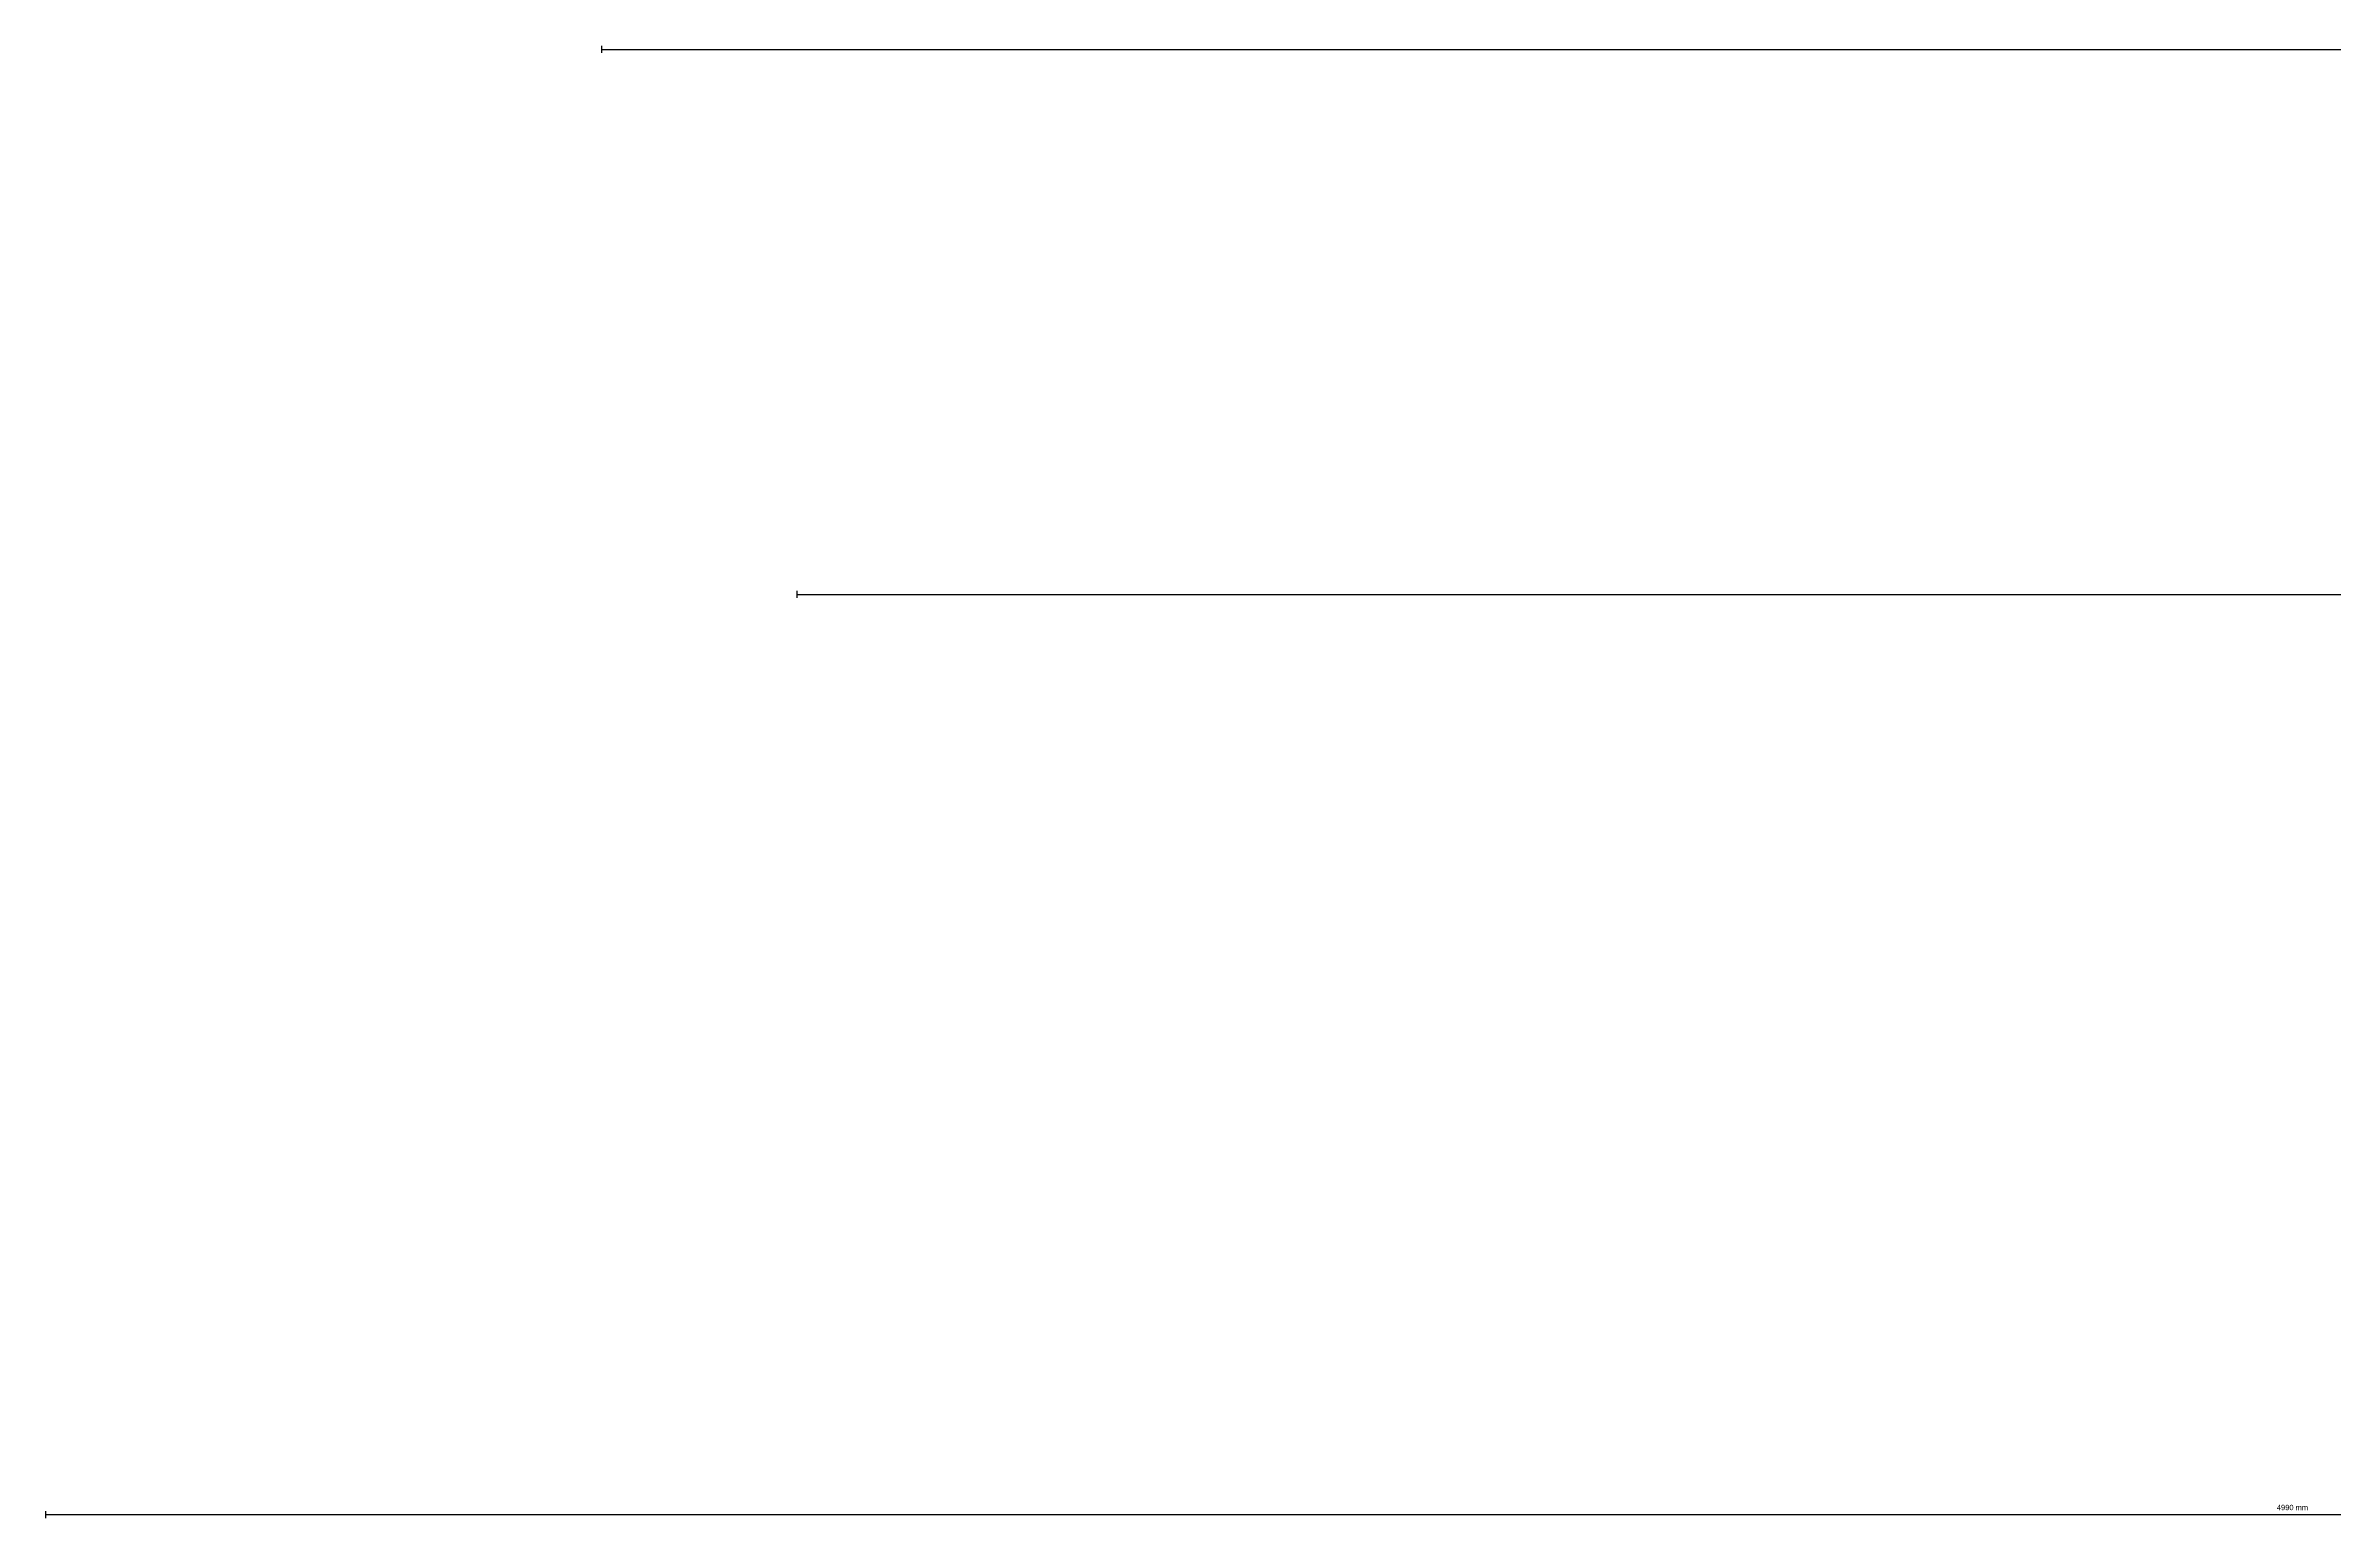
# Model space of a CAD drawing. Extents: x -4910 to 1921, y -1510 to 3815.
# Drawn here: x -4910 to -2351, y 2044 to 3690 of the extents above; entities that cross this region are included whole.
import ezdxf

# ---------------------------------------------------------------- set-up
doc = ezdxf.new("R2010")
doc.units = 0
doc.layers.add('DIMS', color=7, linetype='CONTINUOUS')
doc.styles.add('ARIAL', font='arial.ttf')

msp = doc.modelspace()

# ---------------------------------------------------------------- linework, layer by layer
at = {"layer": 'DIMS'}
for p, q in [((-4288, 3682.4), (-4288, 3690.4)), ((-4288, 3686.4), (80, 3686.4)), ((-4069.8, 3073), (-4069.8, 3081)), ((-4069.8, 3077), (80, 3077)), ((-4909.9, 2044), (-4909.9, 2052)), ((-4909.9, 2048), (80, 2048))]:
    msp.add_line(p, q, dxfattribs=at)

# ---------------------------------------------------------------- texts
at = {"layer": 'DIMS', "style": 'ARIAL'}
msp.add_text('4990 mm', height=6, dxfattribs=at).set_placement((-2414.9, 2053))

doc.saveas('drawing.dxf')
